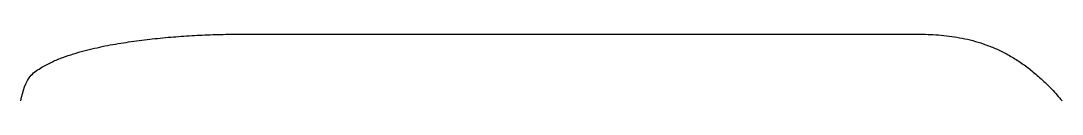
# Model space of a CAD drawing. Header units: metres. Extents: x 0 to 1400, y 0 to 90.
import ezdxf

# ---------------------------------------------------------------- set-up
doc = ezdxf.new("R2010")
doc.units = ezdxf.units.M

msp = doc.modelspace()

# ---------------------------------------------------------------- linework, layer by layer
msp.add_spline([(0, 0), (14.1, 34.7), (28.3, 45.3), (42.4, 52.7), (56.6, 58.6), (70.7, 63.4), (84.8, 67.4), (99, 70.9), (113.1, 74), (127.3, 76.6), (141.4, 78.9), (155.6, 81), (169.7, 82.8), (183.8, 84.3), (198, 85.7), (212.1, 86.8), (226.3, 87.8), (240.4, 88.6), (254.5, 89.2), (268.7, 89.6), (282.8, 89.9), (297, 90), (311.1, 90), (325.3, 90), (339.4, 90), (353.5, 90), (367.7, 90), (381.8, 90), (396, 90), (410.1, 90), (424.2, 90), (438.4, 90), (452.5, 90), (466.7, 90), (480.8, 90), (494.9, 90), (509.1, 90), (523.2, 90), (537.4, 90), (551.5, 90), (565.7, 90), (579.8, 90), (593.9, 90), (608.1, 90), (622.2, 90), (636.4, 90), (650.5, 90), (664.6, 90), (678.8, 90), (692.9, 90), (707.1, 90), (721.2, 90), (735.4, 90), (749.5, 90), (763.6, 90), (777.8, 90), (791.9, 90), (806.1, 90), (820.2, 90), (834.3, 90), (848.5, 90), (862.6, 90), (876.8, 90), (890.9, 90), (905.1, 90), (919.2, 90), (933.3, 90), (947.5, 90), (961.6, 90), (975.8, 90), (989.9, 90), (1004, 90), (1018.2, 90), (1032.3, 90), (1046.5, 90), (1060.6, 90), (1074.7, 90), (1088.9, 90), (1103, 90), (1117.2, 90), (1131.3, 90), (1145.5, 90), (1159.6, 90), (1173.7, 90), (1187.9, 90), (1202, 90), (1216.2, 89.8), (1230.3, 89.1), (1244.4, 87.8), (1258.6, 85.8), (1272.7, 83), (1286.9, 79.2), (1301, 74.4), (1315.2, 68.4), (1329.3, 61), (1343.4, 52.2), (1357.6, 41.8), (1371.7, 29.7), (1385.9, 15.8), (1400, 0)], degree=3)

doc.saveas('drawing.dxf')
